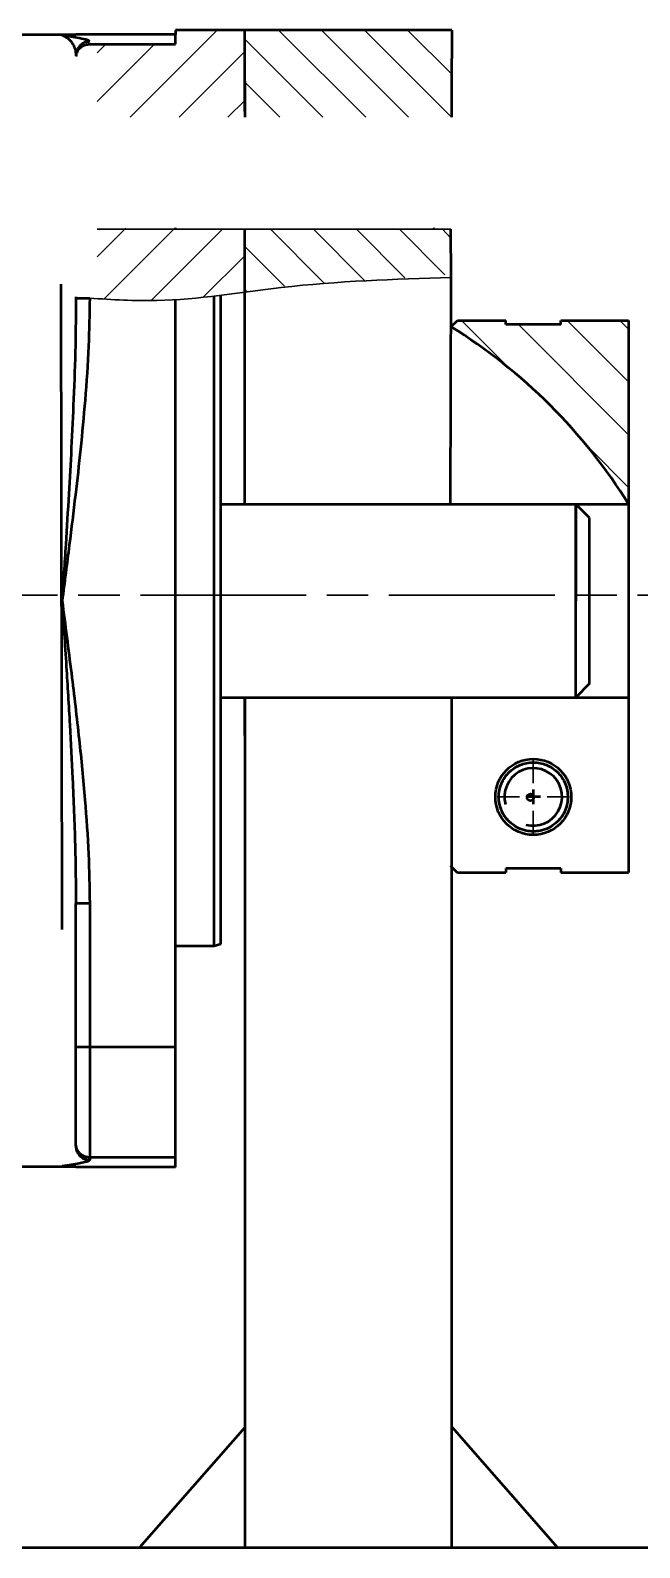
# Model space of a CAD drawing. Header units: millimetres. Extents: x 98 to 4367, y -12 to 2058.
# Drawn here: x 368.9 to 391, y 1245.8 to 1300.7 of the extents above; entities that cross this region are included whole.
import ezdxf

# ---------------------------------------------------------------- set-up
doc = ezdxf.new("R2010")
doc.units = ezdxf.units.MM
for name, pattern in [('AM_ISO08W050', [18, 12, -1.5, 3, -1.5]), ('AUSGEZOGEN', [0]), ('CENTER', [50.8, 31.75, -6.35, 6.35, -6.35])]:
    doc.linetypes.add(name, pattern=pattern)
doc.layers.get('0').update_dxf_attribs({"lineweight": 50})
for name, color, linetype, lineweight in [('AM_0N', 7, 'Continuous', 30), ('AM_4', 7, 'Continuous', 30), ('AM_8', 7, 'Continuous', 30), ('DEFAULT_1', 7, 'CENTER', 30), ('L5STAR', 7, 'AUSGEZOGEN', 50), ('M2STAR', 7, 'AM_ISO08W050', 30)]:
    doc.layers.add(name, color=color, linetype=linetype, lineweight=lineweight)

# ---------------------------------------------------------------- blocks, each defined once
blk = doc.blocks.new('R159112030_21WDNA225')
at = {"layer": 'M2STAR'}
blk.add_line((-393.74, 42), (28.31, 42.09), dxfattribs=at)
blk = doc.blocks.new('*U781')
at = {"color": 0}
for p, q in [((612.55, 1499.86), (606.9, 1505.5)), ((615.66, 1499.86), (609.37, 1506.14)), ((618.77, 1499.86), (612.48, 1506.14)), ((621.88, 1499.86), (615.59, 1506.14)), ((621.89, 1502.96), (618.71, 1506.14)), ((621.9, 1506.06), (621.82, 1506.14)), ((609.44, 1499.86), (606.9, 1502.39))]:
    blk.add_line(p, q, dxfattribs=at)
blk = doc.blocks.new('*U780')
at = {"color": 0}
for p, q in [((612.59, 1487.91), (608.74, 1491.76)), ((615.58, 1488.02), (611.85, 1491.76)), ((618.49, 1488.23), (614.96, 1491.76)), ((621.35, 1488.48), (618.08, 1491.76)), ((621.86, 1491.08), (621.19, 1491.76)), ((609.78, 1487.61), (606.9, 1490.49)), ((612.68, 1487.82), (612.59, 1487.91)), ((621.39, 1488.44), (621.35, 1488.48)), ((607.07, 1487.21), (606.9, 1487.38))]:
    blk.add_line(p, q, dxfattribs=at)

msp = doc.modelspace()

# ---------------------------------------------------------------- hatches: boundary and pattern name
at = {"layer": 'AM_8'}
h = msp.add_hatch(dxfattribs=at)
h.set_pattern_fill('_U', color=256, scale=1.25, angle=45, style=0, pattern_type=0)
h.set_pattern_definition([(45, (-787.2897, 275.5808), (-0.8838835, 0.8838835), [])])
edge = h.paths.add_edge_path(flags=0)
edge.add_line((371.357, 1297.544), (371.357, 1300.044))
edge.add_line((371.357, 1300.044), (370.769, 1300.044))
edge.add_line((370.797, 1300.094), (370.769, 1300.044))
edge.add_line((371.091, 1300.189), (370.797, 1300.094))
edge.add_line((374.191, 1300.189), (371.091, 1300.189))
edge.add_line((374.191, 1300.688), (374.191, 1300.189))
edge.add_line((376.701, 1300.688), (374.191, 1300.688))
edge.add_line((376.701, 1298.864), (376.701, 1300.688))
edge.add_line((376.701, 1298.847), (376.701, 1298.864))
edge.add_line((376.701, 1297.544), (376.701, 1298.847))
edge.add_line((371.357, 1297.544), (376.701, 1297.544))
edge = h.paths.add_edge_path(flags=0)
edge.add_line((371.357, 1297.544), (371.357, 1300.044))
edge.add_line((370.557, 1297.544), (371.357, 1297.544))
edge.add_line((370.6, 1299.744), (370.557, 1297.544))
edge.add_line((370.769, 1300.044), (370.6, 1299.744))
edge.add_line((371.357, 1300.044), (370.769, 1300.044))
edge = h.paths.add_edge_path(flags=0)
edge.add_line((371.357, 1297.544), (371.357, 1300.044))
edge.add_line((370.557, 1297.544), (371.357, 1297.544))
edge.add_line((370.6, 1299.744), (370.557, 1297.544))
edge.add_line((370.769, 1300.044), (370.6, 1299.744))
edge.add_line((371.357, 1300.044), (370.769, 1300.044))
h = msp.add_hatch(dxfattribs=at)
h.set_pattern_fill('_U', color=256, scale=1.25, angle=45, style=0, pattern_type=0)
h.set_pattern_definition([(45, (-786.8999, 268.5777), (-0.8838835, 0.8838835), [])])
edge = h.paths.add_edge_path(flags=0)
edge.add_line((371.357, 1291.044), (371.357, 1293.538))
edge.add_line((376.701, 1293.494), (371.357, 1293.538))
edge.add_line((376.701, 1291.208), (376.701, 1293.494))
edge.add_line((375.841, 1291.096), (376.701, 1291.208))
edge.add_line((374.717, 1290.974), (375.841, 1291.096))
edge.add_line((373.4, 1290.904), (374.717, 1290.974))
edge.add_line((371.779, 1290.949), (373.4, 1290.904))
edge.add_line((371.091, 1290.991), (371.779, 1290.949))
edge.add_line((370.591, 1290.991), (371.091, 1290.991))
edge.add_line((370.591, 1291.044), (370.591, 1290.991))
edge.add_line((370.591, 1291.044), (371.357, 1291.044))
edge = h.paths.add_edge_path(flags=0)
edge.add_line((371.357, 1291.044), (371.357, 1293.538))
edge.add_line((370.591, 1291.044), (371.357, 1291.044))
edge.add_line((370.557, 1293.544), (370.591, 1291.044))
edge.add_line((371.357, 1293.538), (370.557, 1293.544))
edge = h.paths.add_edge_path(flags=0)
edge.add_line((371.357, 1291.044), (371.357, 1293.538))
edge.add_line((370.591, 1291.044), (371.357, 1291.044))
edge.add_line((370.557, 1293.544), (370.591, 1291.044))
edge.add_line((371.357, 1293.538), (370.557, 1293.544))
h = msp.add_hatch(dxfattribs=at)
h.set_pattern_fill('_U', color=256, scale=1.35, angle=135, style=0, pattern_type=0)
h.set_pattern_definition([(135, (73.2517, 547.6162), (-0.9545942, -0.9545942), [])])
h.paths.add_polyline_path([(390.601, 1290.187), (388.151, 1290.187), (388.151, 1290.037), (386.151, 1290.037), (386.151, 1290.187), (384.401, 1290.187), (384.201, 1289.987), (388.048, 1287.159), (390.601, 1283.536)])

# ---------------------------------------------------------------- linework, layer by layer
at = {"linetype": 'Continuous'}
for p, q in [((370.591, 1300.523), (305.191, 1300.523)), ((370.591, 1300.51), (370.091, 1300.51)), ((374.191, 1300.536), (370.591, 1300.536)), ((370.591, 1300.536), (370.591, 1300.51)), ((374.191, 1300.189), (374.191, 1300.536)), ((371.091, 1300.189), (374.191, 1300.189)), ((384.2, 1297.544), (384.201, 1299.664)), ((384.199, 1298.849), (384.2, 1299.248)), ((376.701, 1298.847), (376.701, 1297.544)), ((374.191, 1293.494), (374.191, 1293.544)), ((384.177, 1291.74), (384.167, 1293.494)), ((370.091, 1268.133), (370.057, 1291.502)), ((384.151, 1283.536), (384.177, 1291.74)), ((370.591, 1290.991), (371.091, 1290.991)), ((374.191, 1259.536), (374.191, 1290.934)), ((375.841, 1267.603), (375.841, 1291.096)), ((384.151, 1289.937), (384.401, 1290.187)), ((384.401, 1290.187), (386.151, 1290.187)), ((386.151, 1290.037), (386.151, 1290.187)), ((388.151, 1290.037), (386.151, 1290.037)), ((388.151, 1290.037), (388.151, 1290.187)), ((388.151, 1290.187), (390.601, 1290.187)), ((390.601, 1290.187), (390.601, 1283.709)), ((375.591, 1267.536), (375.591, 1284.311)), ((375.841, 1283.536), (388.691, 1283.536)), ((389.191, 1283.036), (388.691, 1283.536)), ((388.691, 1276.536), (388.691, 1283.536)), ((389.191, 1277.036), (389.191, 1283.036)), ((389.191, 1277.036), (388.691, 1276.536)), ((375.841, 1276.536), (388.691, 1276.536)), ((376.701, 1276.536), (376.701, 1251.481)), ((390.601, 1276.536), (390.601, 1270.195)), ((387.413, 1272.937), (386.888, 1272.937)), ((387.151, 1273.199), (387.151, 1272.674)), ((384.401, 1270.195), (386.151, 1270.195)), ((386.151, 1270.345), (386.151, 1270.195)), ((388.151, 1270.345), (386.151, 1270.345)), ((388.151, 1270.345), (388.151, 1270.195)), ((388.151, 1270.195), (390.601, 1270.195)), ((371.091, 1269.082), (370.591, 1269.082)), ((370.591, 1260.292), (370.591, 1269.082)), ((371.091, 1269.082), (371.091, 1259.792)), ((375.591, 1267.536), (374.191, 1267.536)), ((375.841, 1267.603), (375.591, 1267.536)), ((370.591, 1263.883), (374.191, 1263.883)), ((370.591, 1259.55), (305.191, 1259.55)), ((370.091, 1259.563), (370.591, 1259.563)), ((370.591, 1259.563), (370.591, 1259.536)), ((374.191, 1259.884), (371.091, 1259.884)), ((374.191, 1259.536), (370.591, 1259.536))]:
    msp.add_line(p, q, dxfattribs=at)
for p, q in [((384.202, 1300.688), (374.191, 1300.688)), ((374.191, 1300.688), (374.191, 1300.536)), ((376.701, 1297.744), (376.701, 1300.688)), ((384.202, 1300.688), (384.201, 1299.664)), ((376.701, 1291.208), (376.701, 1293.494)), ((370.591, 1291.044), (370.591, 1290.991)), ((375.591, 1267.536), (375.591, 1291.066)), ((376.701, 1283.536), (376.701, 1291.208)), ((388.691, 1283.536), (388.691, 1280.036)), ((388.691, 1283.536), (390.601, 1283.536)), ((390.601, 1283.709), (390.601, 1283.536)), ((390.601, 1283.536), (390.601, 1276.536)), ((388.691, 1276.536), (390.601, 1276.536)), ((346.156, 1245.758), (399.201, 1245.758))]:
    msp.add_line(p, q)
for centre, radius in [((387.151, 1272.937), 1.375), ((387.151, 1272.937), 1.25), ((387.048, 1272.924), 0.125)]:
    msp.add_circle(centre, radius, dxfattribs=at)
msp.add_arc((373.627, 1272.968), 19.995, 31.9087, 58.1752)
msp.add_arc((387.151, 1272.937), 1.042, 255, 195, dxfattribs=at)
for points in [[(371.091, 1300.281), (371.046, 1300.318), (370.915, 1300.359), (370.705, 1300.405), (370.425, 1300.455), (370.091, 1300.51)], [(370.091, 1300.51), (370.231, 1300.444), (370.345, 1300.355), (370.434, 1300.252), (370.512, 1300.123), (370.573, 1299.945), (370.587, 1299.86)], [(371.091, 1300.281), (370.937, 1300.256), (370.802, 1300.189), (370.692, 1300.081), (370.618, 1299.941), (370.598, 1299.862)], [(370.587, 1299.86), (370.591, 1299.781)], [(370.598, 1299.862), (370.591, 1299.781)], [(370.6, 1299.744), (370.616, 1299.844)], [(370.616, 1299.844), (370.687, 1299.983), (370.797, 1300.094), (370.937, 1300.165), (371.091, 1300.189)], [(371.091, 1290.991), (371.048, 1289.253), (370.921, 1287.298), (370.756, 1285.526), (370.572, 1283.867), (370.35, 1282.051), (370.091, 1280.036)], [(370.591, 1290.991), (370.57, 1289.282), (370.506, 1287.341), (370.424, 1285.57), (370.332, 1283.909), (370.221, 1282.078), (370.091, 1280.036)], [(370.091, 1280.036), (370.242, 1277.662), (370.368, 1275.545), (370.468, 1273.6), (370.56, 1271.193), (370.591, 1269.082)], [(370.091, 1280.036), (370.426, 1277.414), (370.706, 1275.018), (370.916, 1272.836), (371.046, 1270.863), (371.091, 1269.082)], [(370.591, 1260.292), (370.588, 1260.224)], [(370.597, 1260.306), (370.591, 1260.384)], [(370.591, 1260.292), (370.598, 1260.214)], [(371.091, 1259.884), (370.937, 1259.908), (370.797, 1259.979), (370.687, 1260.09), (370.616, 1260.229), (370.597, 1260.306)], [(370.598, 1260.214), (370.616, 1260.138), (370.683, 1260.003), (370.791, 1259.892), (370.931, 1259.818), (371.091, 1259.792)], [(371.091, 1259.792), (371.046, 1259.755), (370.915, 1259.713), (370.705, 1259.668), (370.425, 1259.618), (370.091, 1259.563)]]:
    msp.add_spline(points, degree=3, dxfattribs=at)
for points, start_tangent, end_tangent in [([(387.151, 1271.687, 2), (386.907, 1271.711, 2), (386.673, 1271.782, 2), (386.456, 1271.898, 2), (386.267, 1272.053, 2), (386.112, 1272.242, 2), (385.996, 1272.458, 2), (385.925, 1272.693, 2), (385.901, 1272.937, 2), (385.925, 1273.181, 2), (385.996, 1273.415, 2), (386.112, 1273.631, 2), (386.267, 1273.821, 2), (386.456, 1273.976, 2), (386.673, 1274.092, 2), (386.907, 1274.163, 2), (387.151, 1274.187, 2)], (-0.999998, 0.001857), (0.999998, 0.001857)), ([(387.151, 1274.187, 2), (387.395, 1274.163, 2), (387.629, 1274.092, 2), (387.845, 1273.976, 2), (388.035, 1273.821, 2), (388.19, 1273.631, 2), (388.306, 1273.415, 2), (388.377, 1273.181, 2), (388.401, 1272.937, 2), (388.377, 1272.693, 2), (388.306, 1272.458, 2), (388.19, 1272.242, 2), (388.035, 1272.053, 2), (387.845, 1271.898, 2), (387.629, 1271.782, 2), (387.395, 1271.711, 2), (387.151, 1271.687, 2)], (0.999998, -0.001857), (-0.999998, -0.001857)), ([(384.401, 1270.195), (384.317, 1270.278), (384.234, 1270.362), (384.151, 1270.445)], (-0.706824, 0.70739), (-0.706809, 0.707405))]:
    msp.add_spline(points, degree=3, dxfattribs=dict(at, start_tangent=start_tangent, end_tangent=end_tangent))
at = {"layer": 'AM_0N'}
for p, q in [((371.357, 1293.494), (381.546, 1293.494)), ((381.546, 1293.494), (383.518, 1293.494)), ((383.568, 1293.544), (383.518, 1293.494))]:
    msp.add_line(p, q, dxfattribs=at)
at = {"layer": 'AM_4'}
msp.add_line((383.518, 1293.494), (384.167, 1293.494), dxfattribs=at)
msp.add_spline([(384.177, 1291.74), (378.022, 1291.376), (373.525, 1290.906), (371.091, 1290.991)], degree=3, dxfattribs=at)
at = {"layer": 'DEFAULT_1', "linetype": 'CENTER'}
for p, q in [((387.151, 1274.249), (387.151, 1273.437)), ((385.838, 1272.937), (386.651, 1272.937)), ((388.463, 1272.937), (387.651, 1272.937)), ((387.151, 1271.624), (387.151, 1272.437))]:
    msp.add_line(p, q, dxfattribs=at)
at = {"layer": 'L5STAR'}
for p, q in [((376.701, 1275.164), (376.701, 1276.536)), ((384.201, 1267.884), (384.201, 1276.536)), ((376.701, 1275.164), (376.701, 1245.758)), ((384.201, 1245.758), (384.201, 1267.884)), ((384.201, 1245.758), (384.201, 1253.258)), ((376.701, 1250.107), (372.897, 1245.758)), ((384.201, 1250.126), (388.023, 1245.758)), ((346.156, 1245.758), (376.701, 1245.758)), ((376.701, 1245.758), (384.201, 1245.758)), ((384.201, 1245.758), (392.128, 1245.758)), ((384.201, 1245.758), (391.701, 1245.758))]:
    msp.add_line(p, q, dxfattribs=at)

# ---------------------------------------------------------------- block references
at = {"xscale": 0.5, "yscale": 0.5, "zscale": 0.5}
msp.add_blockref('R159112030_21WDNA225', (443.796, 1259.211), dxfattribs=at)
at = {"layer": 'AM_8', "xscale": 0.5, "yscale": 0.5, "zscale": 0.5}
for name in ['*U781', '*U780']:
    msp.add_blockref(name, (73.252, 547.616), dxfattribs=at)

doc.saveas('drawing.dxf')
